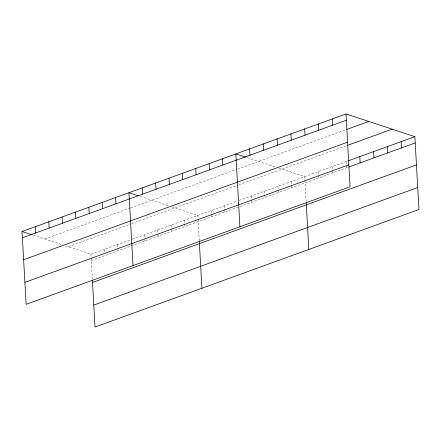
<?xml version="1.0" encoding="UTF-8"?>
<svg xmlns="http://www.w3.org/2000/svg" width="441" height="441" viewBox="0 0 441 441"><rect width="100%" height="100%" fill="white"/><g stroke="black" fill="none" stroke-linecap="round" stroke-linejoin="round"><path stroke-width="0.33" stroke-dasharray="2.21 1.65" d="M44.784 238.989L130.051 208.053M130.685 207.821L236.949 169.261M237.583 169.03L346.191 129.621M68.206 246.706L131.203 223.846M131.837 223.615L238.101 185.06M238.735 184.829L346.461 145.739M65.604 245.846L90.94 254.192L130.393 239.882M132.3 239.187L237.291 201.09M239.198 200.396L347.293 161.174M91.293 260.46L347.64 167.437M247.214 157.663L275.498 166.985M278.751 168.054L304.742 176.615L304.913 179.746M140.315 196.454L169.25 205.986M171.852 206.846L197.838 215.406L198.015 218.538M33.417 235.246L62.352 244.777M346.042 161.626L346.218 164.763M346.251 165.386L346.389 167.894M332.271 166.626L332.448 169.757M332.486 170.386L332.624 172.889M318.507 171.621L318.683 174.752M318.716 175.38L318.854 177.883M304.952 180.375L306.126 201.421M291.38 181.466L291.551 184.597M291.589 185.226L291.727 187.728M278.012 186.311L278.188 189.443M278.227 190.071L278.365 192.579M264.65 191.162L264.826 194.294M264.865 194.922L265.002 197.425M251.287 196.008L251.464 199.145M251.502 199.767L251.64 202.276M224.563 205.71L224.739 208.841M224.778 209.464L224.916 211.972M211.2 210.555L211.377 213.687M211.415 214.315L211.553 216.823M198.053 219.166L199.227 240.207M184.476 220.252L184.652 223.389M184.691 224.011L184.829 226.52M171.114 225.103L171.29 228.234M171.329 228.862L171.466 231.365M157.751 229.954L157.928 233.085M157.966 233.708L158.104 236.216M144.389 234.799L144.532 237.308M144.67 239.81L144.742 241.067M117.664 244.496L117.841 247.627M117.879 248.255L118.017 250.764M104.302 249.347L104.478 252.478M90.94 254.192L91.116 257.329M91.155 257.952L92.367 279.688"/><path stroke-width="0.66" d="M345.987 113.954L350.06 186.808L26.124 304.351L22.05 231.503L345.987 113.954L414.876 136.649L418.95 209.497L95.013 327.046L92.406 280.371M22.403 237.765L346.334 120.222M346.819 129.395L368.72 121.446M23.627 259.738L347.563 142.195M347.712 145.282L392.143 129.163M347.916 160.948L414.876 136.649M24.894 282.378L348.831 164.835M348.892 166.985L415.229 142.917M92.522 282.433L416.458 164.89M93.784 305.073L417.721 187.524M245.951 157.25L235.847 153.92L239.921 226.768M138.419 195.832L128.948 192.711L133.022 265.559M22.05 231.503L32.154 234.827M401.112 141.644L401.459 147.911M387.341 146.644L387.694 152.906M373.577 151.638L373.924 157.9M359.806 156.632L360.159 162.9M332.216 118.954L332.569 125.216M318.452 123.949L318.799 130.211M304.681 128.943L305.034 135.205M306.203 202.794L308.81 249.463M290.917 133.937L291.264 140.205M277.146 138.932L277.499 145.199M263.382 143.931L263.729 150.194M249.612 148.926L249.964 155.188M222.485 158.771L222.837 165.033M209.122 163.617L209.475 169.884M195.76 168.468L196.113 174.73M199.266 240.896L201.912 288.254M182.398 173.319L182.75 179.581M169.035 178.164L169.388 184.432M155.673 183.015L156.026 189.277M142.311 187.86L142.663 194.128M115.586 197.557L115.939 203.825M102.224 202.408L102.577 208.67M88.861 207.259L89.214 213.521M75.499 212.104L75.852 218.372M62.137 216.955L62.49 223.218M48.775 221.801L49.127 228.069M35.412 226.652L35.765 232.914"/></g></svg>
